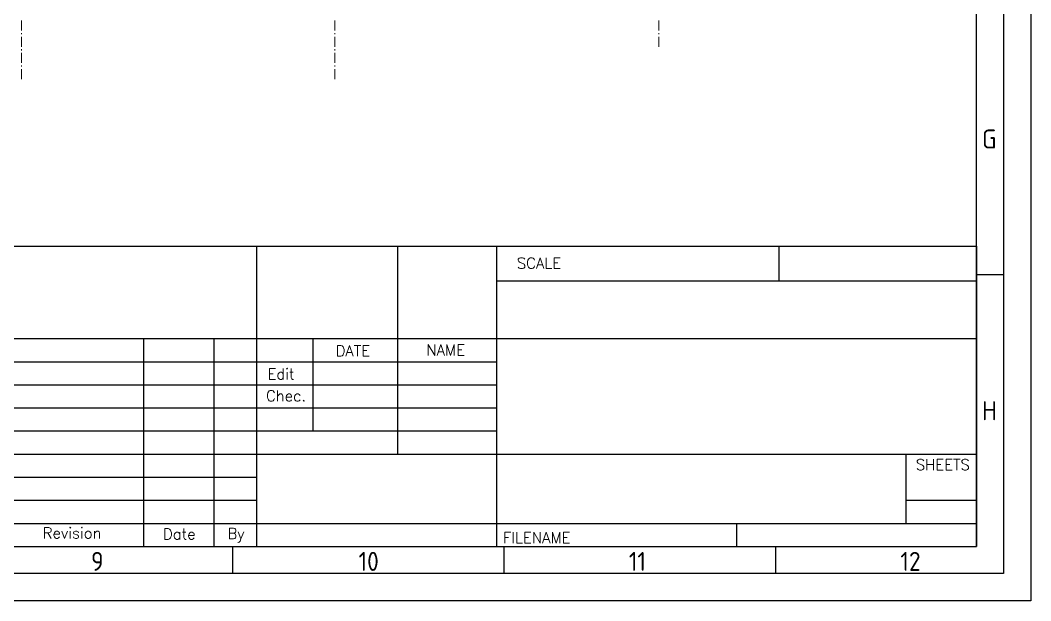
# Model space of a CAD drawing. Header units: millimetres. Extents: x 0 to 594, y 0 to 420.
# Drawn here: x 407.9 to 594, y 0 to 106.8 of the extents above; entities that cross this region are included whole.
import ezdxf
from ezdxf.enums import TextEntityAlignment as Align

# ---------------------------------------------------------------- set-up
doc = ezdxf.new("R2010")
doc.units = ezdxf.units.MM
doc.header["$LTSCALE"] = 8
for name, color, linetype in [('025', 1, 'Continuous'), ('035', 5, 'Continuous'), ('07', 7, 'Continuous'), ('PDF_Osy hlavni', 7, 'Continuous')]:
    doc.layers.add(name, color=color, linetype=linetype)
doc.styles.add('ISO Proportional', font='isocp.shx')
doc.styles.add('WD', font='romans.shx')

# ---------------------------------------------------------------- blocks, each defined once
blk = doc.blocks.new('IEC_border_a2')
at = {"layer": '035'}
for p, q in [((584, 10), (584, 410)), ((589, 59.96), (584.02, 59.96)), ((10, 10), (584, 10)), ((447, 10), (447, 5)), ((497, 10), (497, 5)), ((547, 10), (547, 5))]:
    blk.add_line(p, q, dxfattribs=at)
blk.add_lwpolyline([(0, 420), (594, 420), (594, 0), (0, 0)], close=True, dxfattribs=at)
at = {"layer": '07'}
blk.add_lwpolyline([(5, 415), (589, 415), (589, 5), (5, 5)], close=True, dxfattribs=at)
at = {"layer": '035', "style": 'ISO Proportional'}
for s, p in [('G', (585.02, 83.22)), ('H', (585.02, 33.22)), ('9', (420.96, 5.5)), ('10', (470.22, 5.5)), ('11', (519.99, 5.5)), ('12', (569.99, 5.5))]:
    blk.add_text(s, height=3.5, dxfattribs=at).set_placement(p)
blk = doc.blocks.new('IEC_tblock_a2')
at = {"layer": '035'}
for p, q in [((-106.6, 55.25), (-106.6, 17)), ((-36.4, 55.25), (-36.4, 48.88)), ((-88.4, 48.88), (0, 48.88)), ((-153.4, 38.25), (-153.4, 0)), ((-140.4, 38.25), (-140.4, 0)), ((-122.2, 38.25), (-122.2, 21.25)), ((-187.2, 34), (-88.4, 34)), ((-187.2, 29.75), (-88.4, 29.75)), ((-187.2, 25.5), (-88.4, 25.5)), ((-187.2, 21.25), (-88.4, 21.25)), ((-187.2, 17), (-132.6, 17)), ((-187.2, 12.75), (-132.6, 12.75)), ((-187.2, 8.5), (-132.6, 8.5)), ((-13, 8.5), (0, 8.5)), ((-187.2, 4.25), (0, 4.25)), ((-44.2, 4.25), (-44.2, 0))]:
    blk.add_line(p, q, dxfattribs=at)
at = {"layer": '07'}
for p, q in [((-187.2, 55.25), (0, 55.25)), ((-132.6, 55.25), (-132.6, 0)), ((-88.4, 55.25), (-88.4, 0)), ((0, 55.25), (0, 0)), ((-187.2, 38.25), (0, 38.25)), ((-132.6, 17), (0, 17)), ((-13, 17), (-13, 4.25)), ((-187.2, 0), (0, 0))]:
    blk.add_line(p, q, dxfattribs=at)
at = {"style": 'WD'}
for tag, p in [('SCALE', (-69.88, 51.07)), ('SH', (-8.74, 10.06)), ('FILENAME', (-68.15, 0.8))]:
    blk.add_attdef(tag, p, '', height=2, dxfattribs=at)
for tag, height, p in [('PROJDESC', 5, (-45.9, 29.2)), ('EDDATE', 2, (-114.97, 30.8)), ('EDBY', 2, (-98.02, 30.86)), ('CKDATE', 2, (-114.85, 26.58)), ('CKBY', 2, (-97.88, 26.3)), ('DWGDESC', 5, (-44.85, 19.72)), ('DWGNO', 3.5, (-48.54, 9.46))]:
    blk.add_attdef(tag, text='', height=height, dxfattribs=at).set_placement(p, align=Align.CENTER)
at = {"style": 'WD', "flags": 1}
blk.add_attdef('WD_TB', (-120.95, 11.91), '', height=2, dxfattribs=at)
at = {"layer": '025', "style": 'WD'}
for s, p in [('SCALE', (-80.57, 51.13)), ('NAME', (-97.74, 35.14)), ('Revision', (-166.53, 1.47)), ('Date', (-146.79, 1.28)), ('By', (-136.33, 1.37))]:
    blk.add_text(s, height=2, dxfattribs=at).set_placement(p, align=Align.CENTER)
for s, p in [('DATE', (-118, 35)), ('Edit', (-130.55, 30.72)), ('Chec.', (-130.82, 26.72)), ('SHEETS', (-11.17, 14.05)), ('FILENAME', (-87.18, 0.61))]:
    blk.add_text(s, height=2, dxfattribs=at).set_placement(p)

msp = doc.modelspace()

# ---------------------------------------------------------------- linework, layer by layer
at = {"layer": 'PDF_Osy hlavni', "lineweight": 18}
for points in [[(408.13, 104.93), (408.13, 106.76)], [(465.83, 104.93), (465.83, 106.76)], [(525.5, 104.93), (525.5, 106.76)], [(408.13, 104.24), (408.13, 104.47)], [(465.83, 104.24), (465.83, 104.47)], [(525.5, 104.24), (525.5, 104.47)], [(408.13, 101.95), (408.13, 103.78)], [(465.83, 101.95), (465.83, 103.78)], [(525.5, 101.95), (525.5, 103.78)], [(408.13, 101.26), (408.13, 101.49)], [(408.13, 98.97), (408.13, 100.81)], [(465.83, 101.26), (465.83, 101.49)], [(465.83, 98.97), (465.83, 100.81)], [(408.13, 98.29), (408.13, 98.52)], [(408.13, 96), (408.13, 97.83)], [(465.83, 98.29), (465.83, 98.52)], [(465.83, 96), (465.83, 97.83)]]:
    msp.add_lwpolyline(points, dxfattribs=at)

# ---------------------------------------------------------------- block references
for name, p in [('IEC_border_a2', (0, 0)), ('IEC_tblock_a2', (584, 10))]:
    msp.add_blockref(name, p)

doc.saveas('drawing.dxf')
